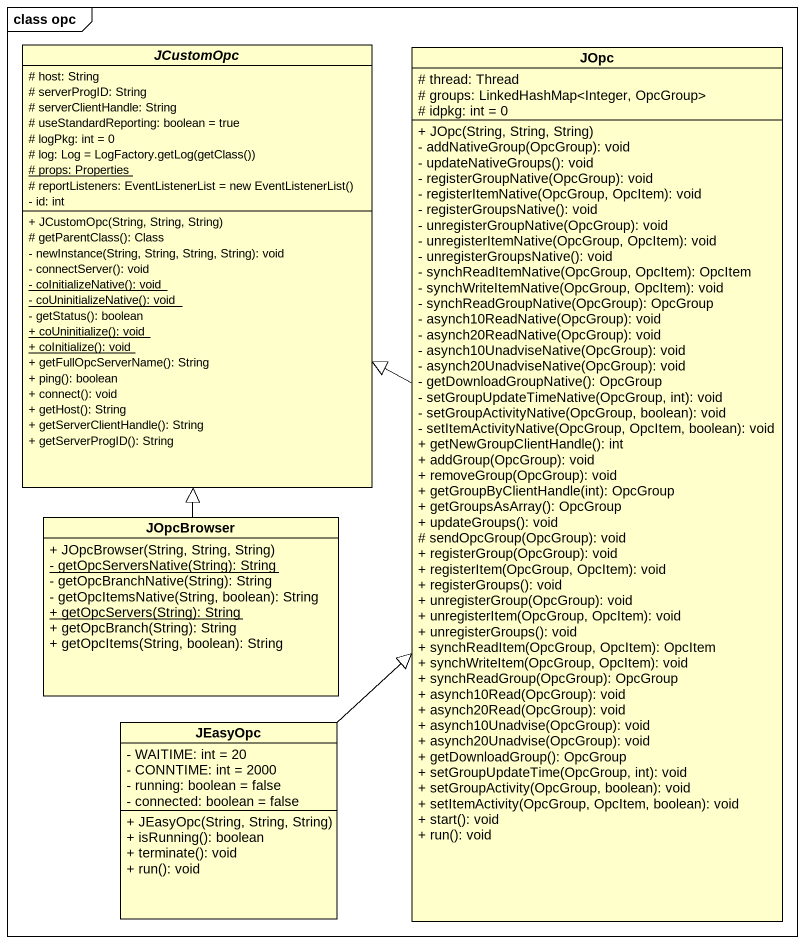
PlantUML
@startuml
mainframe class opc
hide circle
hide empty members
skinparam classAttributeIconSize 0
abstract class JCustomOpc {
  # host: String
  # serverProgID: String
  # serverClientHandle: String
  # useStandardReporting: boolean = true
  # logPkg: int = 0
  {field} # log: Log = LogFactory.getLog(getClass())
  {static} # props: Properties
  {field} # reportListeners: EventListenerList = new EventListenerList()
  - id: int
  + JCustomOpc(String, String, String)
  # getParentClass(): Class
  - newInstance(String, String, String, String): void
  - connectServer(): void
  {static} - coInitializeNative(): void
  {static} - coUninitializeNative(): void
  - getStatus(): boolean
  {static} + coUninitialize(): void
  {static} + coInitialize(): void
  + getFullOpcServerName(): String
  + ping(): boolean
  + connect(): void
  + getHost(): String
  + getServerClientHandle(): String
  + getServerProgID(): String
}
class JOpc {
  # thread: Thread
  # groups: LinkedHashMap<Integer, OpcGroup>
  # idpkg: int = 0
  + JOpc(String, String, String)
  - addNativeGroup(OpcGroup): void
  - updateNativeGroups(): void
  - registerGroupNative(OpcGroup): void
  - registerItemNative(OpcGroup, OpcItem): void
  - registerGroupsNative(): void
  - unregisterGroupNative(OpcGroup): void
  - unregisterItemNative(OpcGroup, OpcItem): void
  - unregisterGroupsNative(): void
  - synchReadItemNative(OpcGroup, OpcItem): OpcItem
  - synchWriteItemNative(OpcGroup, OpcItem): void
  - synchReadGroupNative(OpcGroup): OpcGroup
  - asynch10ReadNative(OpcGroup): void
  - asynch20ReadNative(OpcGroup): void
  - asynch10UnadviseNative(OpcGroup): void
  - asynch20UnadviseNative(OpcGroup): void
  - getDownloadGroupNative(): OpcGroup
  - setGroupUpdateTimeNative(OpcGroup, int): void
  - setGroupActivityNative(OpcGroup, boolean): void
  - setItemActivityNative(OpcGroup, OpcItem, boolean): void
  + getNewGroupClientHandle(): int
  + addGroup(OpcGroup): void
  + removeGroup(OpcGroup): void
  + getGroupByClientHandle(int): OpcGroup
  + getGroupsAsArray(): OpcGroup
  + updateGroups(): void
  # sendOpcGroup(OpcGroup): void
  + registerGroup(OpcGroup): void
  + registerItem(OpcGroup, OpcItem): void
  + registerGroups(): void
  + unregisterGroup(OpcGroup): void
  + unregisterItem(OpcGroup, OpcItem): void
  + unregisterGroups(): void
  + synchReadItem(OpcGroup, OpcItem): OpcItem
  + synchWriteItem(OpcGroup, OpcItem): void
  + synchReadGroup(OpcGroup): OpcGroup
  + asynch10Read(OpcGroup): void
  + asynch20Read(OpcGroup): void
  + asynch10Unadvise(OpcGroup): void
  + asynch20Unadvise(OpcGroup): void
  + getDownloadGroup(): OpcGroup
  + setGroupUpdateTime(OpcGroup, int): void
  + setGroupActivity(OpcGroup, boolean): void
  + setItemActivity(OpcGroup, OpcItem, boolean): void
  + start(): void
  + run(): void
}
class JOpcBrowser {
  + JOpcBrowser(String, String, String)
  {static} - getOpcServersNative(String): String
  - getOpcBranchNative(String): String
  - getOpcItemsNative(String, boolean): String
  {static} + getOpcServers(String): String
  + getOpcBranch(String): String
  + getOpcItems(String, boolean): String
}
class JEasyOpc {
  - WAITIME: int = 20
  - CONNTIME: int = 2000
  - running: boolean = false
  - connected: boolean = false
  + JEasyOpc(String, String, String)
  + isRunning(): boolean
  + terminate(): void
  + run(): void
}
JOpc -left-|> JCustomOpc
JOpcBrowser -up-|> JCustomOpc
JEasyOpc -up-|> JOpc
@enduml
